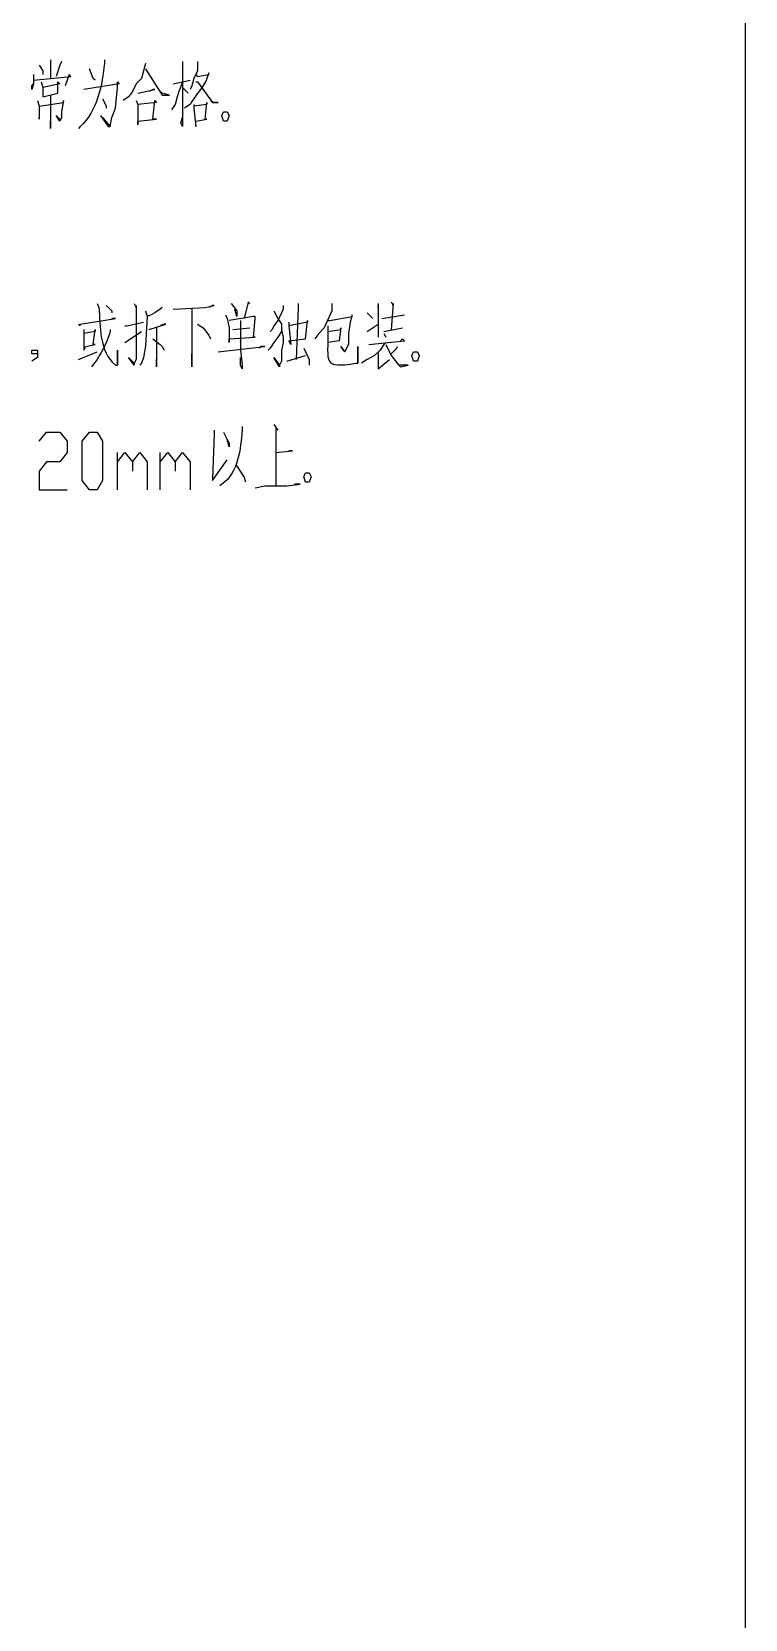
# Model space of a CAD drawing. Header units: millimetres. Extents: x -2210 to 6171, y -6737 to 5572.
# Drawn here: x 5426 to 6171, y 2172 to 3831 of the extents above; entities that cross this region are included whole.
import ezdxf

# ---------------------------------------------------------------- set-up
doc = ezdxf.new("R2010")
doc.units = ezdxf.units.MM
doc.layers.add('1', color=7, linetype='Continuous')

msp = doc.modelspace()

# ---------------------------------------------------------------- linework, layer by layer
at = {"layer": '1', "color": 0, "lineweight": 25}
for points in [[(6171.2, 5572.1), (6171.2, -6733.3)], [(5445.5, 3801.7), (5445.5, 3797.8), (5445.5, 3782.2)], [(5457.2, 3799.8), (5455.2, 3795.9), (5451.4, 3784.2)], [(5583.6, 3799.8), (5583.6, 3797.8), (5583.6, 3731.7), (5581.7, 3735.6), (5583.6, 3741.4)], [(5599.2, 3799.8), (5599.2, 3795.9), (5599.2, 3790), (5595.3, 3782.2), (5593.4, 3774.5), (5591.4, 3770.6)], [(5428, 3786.1), (5428, 3776.4), (5426.1, 3770.6), (5426.1, 3774.5), (5428, 3776.4)], [(5428, 3780.3), (5466.9, 3784.2), (5465, 3786.1), (5461.1, 3774.5)], [(5433.8, 3795.9), (5437.7, 3790), (5437.7, 3786.1)], [(5492.2, 3780.3), (5490.3, 3782.2), (5486.4, 3792)], [(5544.7, 3797.8), (5542.8, 3790), (5540.8, 3782.2), (5535, 3776.4), (5531.1, 3768.6), (5527.2, 3762.8), (5521.4, 3758.9)], [(5544.7, 3792), (5562.2, 3764.7), (5570, 3764.7), (5562.2, 3766.7), (5558.4, 3770.6)], [(5435.8, 3778.4), (5437.7, 3772.5), (5437.7, 3762.8), (5437.7, 3762.8), (5453.3, 3766.7), (5453.3, 3766.7), (5453.3, 3778.4), (5455.2, 3776.4), (5437.7, 3772.5)], [(5498, 3743.3), (5505.8, 3731.7), (5507.8, 3731.7), (5509.7, 3741.4), (5513.6, 3751.1), (5515.6, 3772.5), (5515.6, 3778.4), (5517.5, 3776.4), (5480.5, 3770.6)], [(5537, 3766.7), (5554.5, 3770.6), (5552.5, 3770.6), (5548.6, 3768.6)], [(5583.6, 3778.4), (5579.8, 3768.6), (5577.8, 3762.8), (5575.9, 3755), (5572, 3749.2)], [(5573.9, 3776.4), (5573.9, 3776.4), (5591.4, 3780.3)], [(5583.6, 3772.5), (5589.5, 3766.7), (5589.5, 3766.7)], [(5597.3, 3778.4), (5599.2, 3778.4), (5614.8, 3757), (5620.6, 3757), (5614.8, 3757), (5612.8, 3758.9)], [(5431.9, 3758.9), (5433.8, 3753.1), (5433.8, 3739.4), (5433.8, 3741.4)], [(5433.8, 3753.1), (5459.1, 3757), (5459.1, 3758.9), (5457.2, 3747.2), (5457.2, 3741.4), (5455.2, 3737.5), (5455.2, 3737.5), (5451.4, 3743.3), (5455.2, 3739.4)], [(5445.5, 3764.7), (5445.5, 3760.8), (5445.5, 3729.7), (5445.5, 3737.5)], [(5500, 3760.8), (5501.9, 3757), (5503.9, 3753.1), (5503.9, 3751.1)], [(5535, 3758.9), (5537, 3755), (5537, 3745.3), (5537, 3733.6), (5537, 3737.5), (5556.4, 3739.4), (5552.5, 3739.4), (5554.5, 3758.9), (5556.4, 3757), (5537, 3755)], [(5595.3, 3755), (5595.3, 3751.1), (5597.3, 3731.7), (5597.3, 3737.5), (5608.9, 3739.4), (5607, 3739.4), (5608.9, 3757), (5608.9, 3755), (5595.3, 3753.1)], [(5500, 3741.4), (5507.8, 3731.7), (5507.8, 3731.7)], [(5630.3, 3747.2), (5632.3, 3743.3), (5630.3, 3737.5), (5626.4, 3737.5), (5624.5, 3743.3), (5626.4, 3747.2), (5630.3, 3747.2)], [(5503.9, 3544.9), (5507.8, 3541), (5509.7, 3539.1), (5509.7, 3537.1)], [(5533.1, 3546.8), (5535, 3542.9), (5535, 3544.9), (5535, 3488.5), (5533.1, 3484.6), (5533.1, 3482.6), (5527.2, 3490.4), (5533.1, 3484.6)], [(5562.2, 3542.9), (5560.3, 3541), (5554.5, 3537.1), (5550.6, 3535.2), (5546.7, 3533.2)], [(5573.9, 3541), (5607, 3542.9), (5616.7, 3544.9), (5614.8, 3544.9), (5610.9, 3542.9)], [(5593.4, 3541), (5593.4, 3537.1), (5593.4, 3488.5), (5593.4, 3480.7), (5593.4, 3486.5), (5593.4, 3494.3)], [(5628.4, 3535.2), (5630.3, 3531.3), (5632.3, 3521.5), (5632.3, 3506), (5632.3, 3509.9), (5659.5, 3511.8), (5657.6, 3511.8), (5659.5, 3531.3), (5659.5, 3533.2), (5659.5, 3533.2), (5657.6, 3533.2), (5632.3, 3529.3)], [(5634.2, 3546.8), (5640.1, 3539.1), (5640.1, 3533.2), (5638.1, 3541)], [(5651.7, 3548.8), (5653.7, 3546.8), (5651.7, 3546.8), (5647.8, 3531.3)], [(5688.7, 3544.9), (5688.7, 3541), (5686.8, 3537.1), (5682.9, 3529.3), (5679, 3523.5), (5677, 3519.6), (5675.1, 3517.7)], [(5679, 3539.1), (5682.9, 3531.3), (5686.8, 3525.4), (5686.8, 3519.6), (5688.7, 3511.8), (5688.7, 3506), (5686.8, 3498.2), (5686.8, 3492.4), (5686.8, 3486.5), (5684.8, 3482.6), (5684.8, 3480.7), (5679, 3490.4), (5684.8, 3482.6)], [(5704.3, 3546.8), (5704.3, 3542.9), (5702.3, 3488.5)], [(5739.3, 3546.8), (5739.3, 3539.1), (5731.5, 3521.5), (5725.7, 3515.7), (5721.8, 3509.9)], [(5735.4, 3529.3), (5737.3, 3529.3), (5760.7, 3533.2), (5760.7, 3535.2), (5758.7, 3527.4), (5756.8, 3515.7), (5756.8, 3504), (5756.8, 3504), (5754.9, 3500.1), (5752.9, 3496.3), (5749, 3502.1), (5752.9, 3496.3)], [(5776.3, 3537.1), (5782.1, 3531.3)], [(5787.9, 3546.8), (5787.9, 3542.9), (5787.9, 3544.9), (5787.9, 3519.6), (5787.9, 3511.8)], [(5791.8, 3531.3), (5815.2, 3535.2)], [(5801.5, 3548.8), (5803.5, 3544.9), (5803.5, 3546.8), (5801.5, 3519.6)], [(5474.7, 3525.4), (5476.6, 3523.5), (5476.6, 3525.4), (5513.6, 3531.3), (5511.7, 3531.3), (5509.7, 3531.3)], [(5480.5, 3519.6), (5480.5, 3515.7), (5480.5, 3498.2), (5482.5, 3502.1), (5492.2, 3504), (5490.3, 3504), (5492.2, 3519.6), (5492.2, 3517.7), (5480.5, 3515.7)], [(5523.3, 3523.5), (5525.3, 3523.5), (5542.8, 3527.4)], [(5523.3, 3506), (5540.8, 3517.7)], [(5548.6, 3519.6), (5566.1, 3525.4), (5564.2, 3525.4), (5560.3, 3523.5)], [(5556.4, 3521.5), (5556.4, 3517.7), (5556.4, 3480.7), (5556.4, 3484.6), (5556.4, 3488.5)], [(5599.2, 3525.4), (5605, 3521.5), (5610.9, 3513.8), (5612.8, 3509.9)], [(5636.2, 3519.6), (5653.7, 3521.5)], [(5644, 3529.3), (5644, 3498.2), (5645.9, 3482.6), (5645.9, 3478.7), (5644, 3482.6), (5644, 3490.4)], [(5686.8, 3517.7), (5682.9, 3511.8), (5679, 3506), (5675.1, 3500.1), (5673.1, 3498.2)], [(5694.5, 3527.4), (5694.5, 3523.5), (5696.5, 3504), (5694.5, 3507.9), (5712.1, 3509.9), (5714, 3529.3), (5714, 3527.4), (5694.5, 3523.5)], [(5735.4, 3517.7), (5749, 3519.6), (5749, 3521.5), (5747.1, 3507.9), (5747.1, 3507.9), (5735.4, 3506)], [(5776.3, 3517.7), (5787.9, 3525.4)], [(5793.8, 3517.7), (5813.2, 3521.5)], [(5552.5, 3509.9), (5560.3, 3504), (5562.2, 3502.1), (5564.2, 3498.2)], [(5620.6, 3496.3), (5669.3, 3502.1), (5665.4, 3502.1), (5663.4, 3500.1)], [(5795.7, 3506), (5793.8, 3504), (5789.9, 3498.2), (5784, 3492.4), (5776.3, 3488.5), (5770.4, 3484.6)], [(5778.2, 3504), (5815.2, 3507.9), (5813.2, 3509.9), (5811.3, 3507.9)], [(5793.8, 3515.7), (5795.7, 3511.8)], [(5795.7, 3504), (5801.5, 3492.4), (5809.3, 3482.6), (5811.3, 3480.7), (5819.1, 3482.6), (5809.3, 3482.6), (5807.4, 3484.6)], [(5807.4, 3502.1), (5807.4, 3500.1), (5801.5, 3494.3)], [(5431.9, 3494.3), (5426.1, 3494.3), (5426.1, 3498.2), (5431.9, 3498.2), (5431.9, 3490.4), (5426.1, 3486.5)], [(5474.7, 3488.5), (5474.7, 3488.5), (5494.2, 3496.3)], [(5692.6, 3486.5), (5712.1, 3492.4)], [(5710.1, 3500.1), (5715.9, 3488.5), (5715.9, 3484.6), (5715.9, 3482.6)], [(5787.9, 3496.3), (5787.9, 3478.7), (5787.9, 3478.7), (5799.6, 3488.5)], [(5828.8, 3496.3), (5830.7, 3492.4), (5828.8, 3486.5), (5824.9, 3486.5), (5822.9, 3492.4), (5824.9, 3496.3), (5828.8, 3496.3)], [(5679, 3420.4), (5682.9, 3414.5), (5680.9, 3416.5), (5680.9, 3404.8), (5680.9, 3356.2)], [(5433.8, 3402.9), (5441.6, 3412.6), (5455.2, 3412.6), (5463, 3402.9), (5463, 3391.2), (5455.2, 3381.5), (5441.6, 3381.5), (5433.8, 3371.7), (5433.8, 3352.3), (5463, 3352.3)], [(5486.4, 3352.3), (5478.6, 3362), (5478.6, 3402.9), (5486.4, 3412.6), (5494.2, 3412.6), (5500, 3402.9), (5500, 3362), (5494.2, 3352.3), (5486.4, 3352.3)], [(5616.7, 3414.5), (5616.7, 3410.7), (5614.8, 3364), (5614.8, 3362), (5630.3, 3383.4)], [(5626.4, 3412.6), (5630.3, 3404.8), (5632.3, 3400.9), (5632.3, 3397), (5630.3, 3404.8)], [(5515.6, 3352.3), (5515.6, 3391.2)], [(5515.6, 3381.5), (5523.3, 3391.2), (5531.1, 3381.5), (5531.1, 3371.7)], [(5531.1, 3381.5), (5538.9, 3391.2), (5546.7, 3381.5), (5546.7, 3352.3)], [(5560.3, 3352.3), (5560.3, 3391.2)], [(5560.3, 3381.5), (5568.1, 3391.2), (5575.9, 3381.5), (5575.9, 3371.7)], [(5575.9, 3381.5), (5583.6, 3391.2), (5591.4, 3381.5), (5591.4, 3352.3)], [(5680.9, 3391.2), (5698.4, 3393.1), (5696.5, 3393.1), (5694.5, 3393.1)], [(5649.8, 3360.1), (5647.8, 3365.9), (5640.1, 3377.6)], [(5715.9, 3369.8), (5717.9, 3365.9), (5715.9, 3360.1), (5712.1, 3360.1), (5710.1, 3365.9), (5712.1, 3369.8), (5715.9, 3369.8)], [(5659.5, 3354.2), (5669.3, 3356.2), (5692.6, 3356.2), (5706.2, 3358.1), (5704.3, 3358.1), (5700.4, 3358.1)]]:
    msp.add_lwpolyline(points, dxfattribs=at)
for points, knots in [([(5501.9, 3801.7), (5501.9, 3801.7), (5501.9, 3797.8), (5501.9, 3797.8), (5500, 3776.4), (5494.2, 3747.2), (5476.6, 3731.7), (5476.6, 3731.7), (5474.7, 3729.7), (5474.7, 3729.7)], [0, 0, 0, 0, 1, 1, 1, 2, 2, 2, 3, 3, 3, 3]), ([(5597.3, 3786.1), (5597.3, 3786.1), (5599.2, 3784.2), (5599.2, 3784.2), (5599.2, 3784.2), (5610.9, 3786.1), (5610.9, 3786.1), (5610.9, 3786.1), (5610.9, 3788.1), (5610.9, 3788.1), (5610.9, 3788.1), (5608.9, 3782.2), (5608.9, 3782.2), (5607, 3774.5), (5595.3, 3762.8), (5591.4, 3755), (5591.4, 3755), (5585.6, 3751.1), (5585.6, 3751.1)], [0, 0, 0, 0, 1, 1, 1, 2, 2, 2, 3, 3, 3, 4, 4, 4, 5, 5, 5, 6, 6, 6, 6]), ([(5494.2, 3546.8), (5494.2, 3546.8), (5496.1, 3542.9), (5496.1, 3542.9), (5496.1, 3542.9), (5496.1, 3542.9), (5496.1, 3542.9), (5498, 3523.5), (5496.1, 3496.3), (5513.6, 3482.6), (5513.6, 3482.6), (5515.6, 3482.6), (5515.6, 3482.6), (5515.6, 3482.6), (5515.6, 3498.2), (5515.6, 3498.2), (5515.6, 3498.2), (5515.6, 3482.6), (5515.6, 3482.6)], [0, 0, 0, 0, 1, 1, 1, 2, 2, 2, 3, 3, 3, 4, 4, 4, 5, 5, 5, 6, 6, 6, 6]), ([(5544.7, 3539.1), (5544.7, 3539.1), (5546.7, 3533.2), (5546.7, 3533.2), (5544.7, 3517.7), (5546.7, 3500.1), (5540.8, 3484.6), (5540.8, 3484.6), (5538.9, 3482.6), (5538.9, 3482.6)], [0, 0, 0, 0, 1, 1, 1, 2, 2, 2, 3, 3, 3, 3]), ([(5507.8, 3519.6), (5507.8, 3519.6), (5507.8, 3517.7), (5507.8, 3517.7), (5505.8, 3507.9), (5500, 3498.2), (5494.2, 3488.5), (5494.2, 3488.5), (5488.3, 3480.7), (5488.3, 3480.7)], [0, 0, 0, 0, 1, 1, 1, 2, 2, 2, 3, 3, 3, 3]), ([(5735.4, 3523.5), (5735.4, 3523.5), (5735.4, 3519.6), (5735.4, 3519.6), (5735.4, 3484.6), (5729.6, 3478.7), (5764.6, 3484.6), (5764.6, 3484.6), (5766.5, 3484.6), (5766.5, 3484.6), (5766.5, 3484.6), (5766.5, 3502.1), (5766.5, 3502.1), (5766.5, 3502.1), (5766.5, 3484.6), (5766.5, 3484.6)], [0, 0, 0, 0, 1, 1, 1, 2, 2, 2, 3, 3, 3, 4, 4, 4, 5, 5, 5, 5]), ([(5645.9, 3418.4), (5645.9, 3418.4), (5645.9, 3414.5), (5645.9, 3414.5), (5644, 3395.1), (5642, 3369.8), (5624.5, 3358.1), (5624.5, 3358.1), (5622.6, 3356.2), (5622.6, 3356.2)], [0, 0, 0, 0, 1, 1, 1, 2, 2, 2, 3, 3, 3, 3])]:
    msp.add_open_spline(points, degree=3, knots=knots, dxfattribs=at)

doc.saveas('drawing.dxf')
